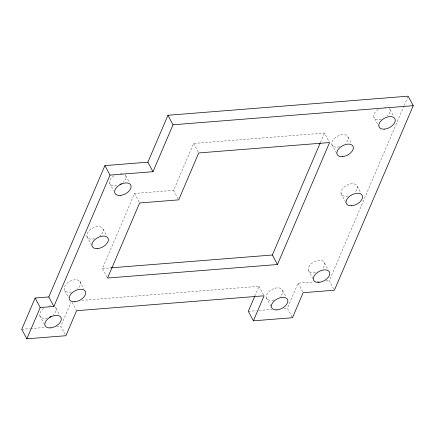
<?xml version="1.0" encoding="UTF-8"?>
<svg xmlns="http://www.w3.org/2000/svg" width="435" height="435" viewBox="0 0 435 435"><rect width="100%" height="100%" fill="white"/><g stroke="black" fill="none" stroke-linecap="round" stroke-linejoin="round"><path stroke-width="0.33" stroke-dasharray="2.17 1.63" d="M65.272 334.531L60.808 326.206L70.981 302.407M107.227 277.432L102.442 268.515L134.518 193.455L173.576 190.351L193.624 143.436L324.477 133.039L329.257 141.957M254.818 296.05L258.988 286.29L81.655 300.378M320.486 142.375L324.477 133.039M292.141 317.12L287.356 308.203L298.051 283.185L314.005 281.918M333.759 289.025L329.295 280.7L403.887 106.151M404.153 105.526L408.15 96.178M102.442 268.515L111.246 267.813M317.332 281.652L319.323 281.494M325.973 280.966L329.295 280.7M21.75 329.311L29.83 328.67M30.504 328.615L45.322 327.435M56.767 326.527L60.808 326.206M248.298 311.308L256.378 310.666M259.075 310.454L271.87 309.437M283.99 308.469L287.356 308.203M390.037 109.702L393.544 116.243M378.303 109.381A8.928 5.285 -28.2 0 0 373.834 117.031L378.619 125.949M348.098 137.204L351.605 143.746M357.293 186.327L360.8 192.868M331.894 144.534L336.679 153.452M341.089 193.657L345.874 202.574M324.553 262.952L328.061 269.488M308.35 270.282L312.814 278.607M298.051 283.185L302.831 292.103M282.614 290.455L286.121 296.996M193.624 143.436L198.409 152.353M266.41 297.785L271.511 307.295M258.988 286.29L263.773 295.207M173.576 190.351L178.04 198.675M125.867 176.012L129.374 182.553M134.518 193.455L139.303 202.373M109.663 183.342L113.491 190.476M103.149 229.18L106.651 235.721M86.946 236.509L91.725 245.432M79.882 281.32L83.71 288.454M72.139 302.374L76.283 310.106M64.766 290.71L68.594 297.844M56.066 308.453L59.573 314.994M39.862 315.788L44.642 324.706M55.375 307.257A8.928 5.285 -28.2 0 1 53.391 314.712M47.404 318.001A8.928 5.285 -28.2 0 1 39.917 315.951A8.928 5.285 -28.2 0 1 43.853 308.464M49.057 306.109A8.928 5.285 -28.2 0 1 50.634 305.865M273.952 299.998A8.928 5.285 -28.2 0 1 266.698 294.74A8.928 5.285 -28.2 0 1 279.112 287.916A8.928 5.285 -28.2 0 1 279.939 296.708M315.353 272.631A8.928 5.285 -28.2 0 1 308.763 266.965A8.928 5.285 -28.2 0 1 321.204 260.434A8.928 5.285 -28.2 0 1 321.878 269.205M348.098 196.006A8.928 5.285 -28.2 0 1 341.502 190.34A8.928 5.285 -28.2 0 1 353.943 183.809A8.928 5.285 -28.2 0 1 354.623 192.58M339.436 146.753A8.928 5.285 -28.2 0 1 332.182 141.489A8.928 5.285 -28.2 0 1 344.602 134.665A8.928 5.285 -28.2 0 1 345.428 143.458M389.352 108.505A8.928 5.285 -28.2 0 1 387.367 115.955M381.375 119.244A8.928 5.285 -28.2 0 1 373.834 117.031M384.611 107.113A8.928 5.285 -28.2 0 1 385.927 107.097M125.177 174.816A8.928 5.285 -28.2 0 1 123.192 182.27M116.667 185.691A8.928 5.285 -28.2 0 1 109.615 183.173A8.928 5.285 -28.2 0 1 114.133 175.696M120.435 173.424A8.928 5.285 -28.2 0 1 122.371 173.473M94.487 238.728A8.928 5.285 -28.2 0 1 87.359 233.193A8.928 5.285 -28.2 0 1 100.229 226.755A8.928 5.285 -28.2 0 1 99.615 236.161M71.427 291.983A8.928 5.285 -28.2 0 1 64.63 286.377A8.928 5.285 -28.2 0 1 77.207 279.857A8.928 5.285 -28.2 0 1 77.495 288.835"/><path stroke-width="0.65" d="M147.884 162.179L104.917 165.594L48.785 296.947L35.115 298.035L21.75 329.311L26.85 338.821L65.913 335.722L76.603 310.699L264.089 295.8L253.398 320.823L292.461 317.719L303.151 292.695L334.401 290.216L413.25 105.689L408.15 96.178L167.932 115.264L147.884 162.179L152.984 171.689L110.017 175.104L53.886 306.463L40.216 307.55L26.85 338.821M152.984 171.689L173.032 124.78L167.932 115.264M254.557 296.665L248.298 311.308L253.398 320.823M277.454 264.524L329.578 142.549L198.724 152.951L178.682 199.861L139.619 202.966L107.543 278.03L277.454 264.524L272.353 255.013L320.22 142.995M173.032 124.78L413.25 105.689M111.246 267.813L272.353 255.013M104.917 165.594L110.017 175.104M48.785 296.947L53.886 306.463M35.115 298.035L40.216 307.55M51.107 316.414A8.928 5.285 -28.2 0 1 49.552 317.229M121.398 183.662A8.928 5.285 -28.2 0 1 119.881 184.532M384.366 129.135A8.928 5.285 -28.2 0 0 395.138 119.212A8.928 5.285 -28.2 0 0 381.609 120.288A8.928 5.285 -28.2 0 0 384.366 129.135M342.427 156.638A8.928 5.285 -28.2 0 0 353.198 146.72A8.928 5.285 -28.2 0 0 339.67 147.791A8.928 5.285 -28.2 0 0 342.427 156.638M351.621 205.76A8.928 5.285 -28.2 0 0 362.398 195.837A8.928 5.285 -28.2 0 0 348.865 196.914A8.928 5.285 -28.2 0 0 351.621 205.76M318.877 282.386A8.928 5.285 -28.2 0 0 329.654 272.462A8.928 5.285 -28.2 0 0 316.12 273.539A8.928 5.285 -28.2 0 0 318.877 282.386M276.937 309.889A8.928 5.285 -28.2 0 0 287.714 299.965A8.928 5.285 -28.2 0 0 274.18 301.042A8.928 5.285 -28.2 0 0 276.937 309.889M120.19 195.445A8.928 5.285 -28.2 0 0 130.968 185.527A8.928 5.285 -28.2 0 0 117.439 186.604A8.928 5.285 -28.2 0 0 120.19 195.445M97.473 248.613A8.928 5.285 -28.2 0 0 108.25 238.695A8.928 5.285 -28.2 0 0 94.716 239.772A8.928 5.285 -28.2 0 0 97.473 248.613M74.434 301.803A8.928 5.285 -28.2 0 0 85.586 292.075A8.928 5.285 -28.2 0 0 72.259 292.706A8.928 5.285 -28.2 0 0 74.434 301.803M50.389 327.887A8.928 5.285 -28.2 0 0 61.166 317.969A8.928 5.285 -28.2 0 0 47.632 319.045A8.928 5.285 -28.2 0 0 50.389 327.887"/></g></svg>
